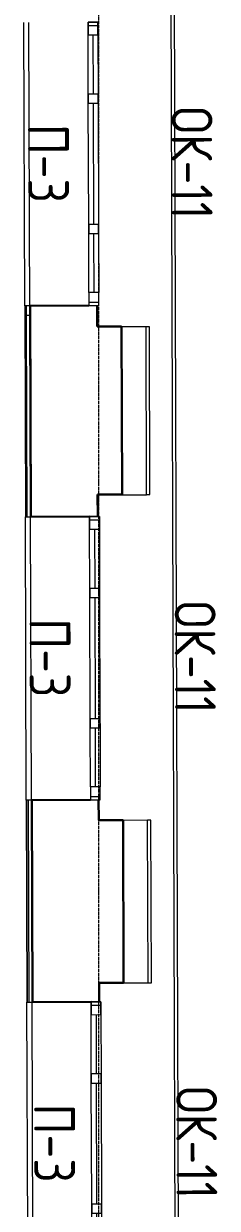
# Model space of a CAD drawing. Header units: millimetres. Extents: x -10178924 to 11692288, y -947381 to 58396.
# Drawn here: x 30089 to 31276, y -69356 to -62080 of the extents above; entities that cross this region are included whole.
import ezdxf

# ---------------------------------------------------------------- set-up
doc = ezdxf.new("R2010")
doc.units = ezdxf.units.MM
doc.linetypes.add('ADSK_Линия сетки', pattern=[25, 20, -2.5, 0, -2.5])
for name, color, linetype, lineweight in [('_ Окна', 7, 'Continuous', 9), ('Марки окон', 7, 'Continuous', 20), ('Окна', 7, 'Continuous', 9), ('Оси', 253, 'Continuous', 9), ('Стены внутренние', 7, 'Continuous', 18), ('Стены наружные', 7, 'Continuous', 18), ('Стены несущие', 7, 'Continuous', 30), ('Стены отделка', 7, 'Continuous', 30), ('Стены штриховка', 7, 'Continuous', 9), ('ШТРИХОВКА', 252, 'Continuous', 15)]:
    doc.layers.add(name, color=color, linetype=linetype, lineweight=lineweight)
doc.styles.add('GOST Common_2', font='GOST_Common.ttf', dxfattribs={"width": 0.9, "height": 250})

# ---------------------------------------------------------------- blocks, each defined once
blk = doc.blocks.new('оси')
at = {"layer": 'Оси', "linetype": 'ADSK_Линия сетки'}
blk.add_line((37050, -2196.5), (37050, 46378), dxfattribs=at)
blk = doc.blocks.new('окно трехпол с фрамугой - 1700-2240_h___нов_ ок-11-2595391-План 1-го этажа')
at = {"layer": '_ Окна', "lineweight": 18}
for p, q in [((-870, 80), (-870, 140)), ((-870, 140), (-790, 140)), ((-790, 80), (-870, 80)), ((-790, 140), (-790, 80)), ((-430, 80), (-430, 140)), ((-430, 140), (-370, 140)), ((-370, 80), (-430, 80)), ((-370, 140), (-370, 80)), ((370, 80), (370, 140)), ((370, 140), (430, 140)), ((430, 80), (370, 80)), ((430, 140), (430, 80)), ((790, 140), (790, 80)), ((870, 140), (790, 140)), ((790, 80), (870, 80)), ((870, 80), (870, 140))]:
    blk.add_line(p, q, dxfattribs=at)
at = {"layer": '_ Окна'}
for p, q in [((-850, 80), (-850, 140)), ((-790, 110), (-430, 110)), ((-370, 110), (370, 110)), ((430, 110), (790, 110)), ((850, 80), (850, 140))]:
    blk.add_line(p, q, dxfattribs=at)
at = {"layer": 'Окна'}
for p, q in [((-870, 140), (-870, 80)), ((-790, 140), (-870, 140)), ((-870, 80), (-790, 80)), ((-790, 140), (-430, 140)), ((-430, 80), (-790, 80)), ((-370, 140), (-430, 140)), ((-430, 80), (-370, 80)), ((-370, 140), (370, 140)), ((370, 80), (-370, 80)), ((430, 140), (370, 140)), ((370, 80), (430, 80)), ((430, 140), (790, 140)), ((790, 80), (430, 80)), ((870, 140), (790, 140)), ((790, 80), (870, 80)), ((870, 80), (870, 140))]:
    blk.add_line(p, q, dxfattribs=at)
blk = doc.blocks.new('1 этаж')
at = {"layer": 'Стены внутренние'}
for p, q in [((30127.3, -38754.4), (30121.3, -36954.4)), ((30127.1, -38694.3), (30107.1, -38694.4)), ((30127.1, -38694.3), (30127.3, -38754.4)), ((30137.1, -41731.5), (30131.4, -39990.6)), ((30146.9, -44713), (30141.2, -42972))]:
    blk.add_line(p, q, dxfattribs=at)
at = {"layer": 'Стены наружные'}
for p, q in [((30990.6, -36720.5), (31020.9, -45928.7)), ((31010.6, -36720.8), (31040.9, -45928.7)), ((30095.1, -38694.4), (30089.3, -36954.4)), ((30105.1, -41730.7), (30099.4, -39990.7)), ((30114.9, -44712.1), (30109.2, -42972.1))]:
    blk.add_line(p, q, dxfattribs=at)
at = {"layer": 'Стены несущие'}
for p, q in [((30489, -38693.2), (30129, -38694.3)), ((30129, -38694.3), (30133, -39990.6)), ((30539.4, -38823.1), (30539, -38693.1)), ((30689.4, -38822.6), (30539.4, -38823.1)), ((30692.6, -39853.8), (30689.4, -38822.6)), ((30542.6, -39854.3), (30692.6, -39853.8)), ((30543, -39989.3), (30542.6, -39854.3)), ((30133, -39990.6), (30493, -39989.5)), ((30498.4, -41729.4), (30138.4, -41730.6)), ((30138.4, -41730.6), (30142.2, -42972)), ((30548.8, -41854.3), (30548.4, -41729.3)), ((30698.8, -41853.8), (30548.8, -41854.3)), ((30701.9, -42852.3), (30698.8, -41853.8)), ((30551.9, -42852.7), (30701.9, -42852.3)), ((30552.2, -42970.7), (30551.9, -42852.7)), ((30142.2, -42972), (30502.2, -42970.9))]:
    blk.add_line(p, q, dxfattribs=at)
at = {"layer": 'Стены отделка', "lineweight": 9}
for p, q in [((30107.1, -38694.4), (30095.1, -38694.4)), ((30095.1, -38694.4), (30099.4, -39990.7)), ((30107.3, -38754.5), (30107.1, -38694.4)), ((30127.3, -38754.4), (30107.3, -38754.5)), ((30131.4, -39990.6), (30127.3, -38754.4)), ((30839.4, -38824), (30689.4, -38824.4)), ((30842.6, -39855.2), (30839.4, -38824)), ((30859.4, -38824.9), (30839.4, -38825)), ((30862.6, -39853.5), (30859.4, -38824.9)), ((30692.6, -39853.8), (30692.6, -39855.7)), ((30692.6, -39855.7), (30842.6, -39855.2)), ((30842.6, -39853.5), (30862.6, -39853.5)), ((30099.4, -39990.7), (30111.4, -39990.6)), ((30111.4, -39990.6), (30131.4, -39990.6)), ((30117.1, -41730.6), (30105.1, -41730.7)), ((30105.1, -41730.7), (30109.2, -42972.1)), ((30137.1, -41730.6), (30117.1, -41730.6)), ((30117.1, -41731.5), (30117.1, -41730.6)), ((30141.2, -42972), (30137.1, -41730.6)), ((30848.8, -41855.2), (30698.8, -41855.7)), ((30868.8, -41853.5), (30848.8, -41853.5)), ((30851.9, -42853.6), (30848.8, -41853.5)), ((30871.9, -42853.5), (30868.8, -41853.5)), ((30701.9, -42852.3), (30701.9, -42854.1)), ((30701.9, -42854.1), (30851.9, -42853.6)), ((30851.9, -42853.5), (30871.9, -42853.5)), ((30109.2, -42972.1), (30141.2, -42972))]:
    blk.add_line(p, q, dxfattribs=at)
at = {"layer": 'Стены штриховка'}
for p, q in [((30097.1, -38694.4), (30101.4, -39990.7)), ((30111.4, -39990.6), (30107.3, -38754.5)), ((30107.1, -41730.7), (30111.2, -42972.1)), ((30117.1, -41731.5), (30121.2, -42972.1))]:
    blk.add_line(p, q, dxfattribs=at)
blk.add_blockref('оси', (-6500.4, -68905))
at = {"layer": 'Окна', "rotation": 270.1776150639597}
for p in [(30406.3, -37823.5), (30415.7, -40859.7), (30424.9, -43841.1)]:
    blk.add_blockref('окно трехпол с фрамугой - 1700-2240_h___нов_ ок-11-2595391-План 1-го этажа', p, dxfattribs=at)
at = {"layer": 'Марки окон', "lineweight": 9, "char_height": 250, "attachment_point": 5, "rotation": 270.17762, "line_spacing_factor": 1.022766, "style": 'GOST Common_2'}
for s, insert, width in [('\\pxqc,t1.8,3.6,5.4,7.2,9,10.8,12.6,14.4,16.2,18,19.8,21.6,23.4,25.2,27,28.8,30.6,32.4,34.2,36,37.8,39.6,41.4,43.2,45,46.8,48.6,50.4,52.2,54,55.8,57.6;{ОК-11}', (31120.8, -37817.5), 750.6), ('\\pxqc,t1.8,3.6,5.4,7.2,9,10.8,12.6,14.4,16.2,18,19.8,21.6,23.4,25.2,27,28.8,30.6,32.4,34.2,36,37.8,39.6,41.4,43.2,45,46.8,48.6,50.4,52.2,54,55.8,57.6;{П-3}', (30240.5, -37820.7), 505.8), ('\\pxqc,t1.8,3.6,5.4,7.2,9,10.8,12.6,14.4,16.2,18,19.8,21.6,23.4,25.2,27,28.8,30.6,32.4,34.2,36,37.8,39.6,41.4,43.2,45,46.8,48.6,50.4,52.2,54,55.8,57.6;{ОК-11}', (31140.3, -40853.7), 750.6), ('\\pxqc,t1.8,3.6,5.4,7.2,9,10.8,12.6,14.4,16.2,18,19.8,21.6,23.4,25.2,27,28.8,30.6,32.4,34.2,36,37.8,39.6,41.4,43.2,45,46.8,48.6,50.4,52.2,54,55.8,57.6;{П-3}', (30249.9, -40856.9), 505.8), ('\\pxqc,t1.8,3.6,5.4,7.2,9,10.8,12.6,14.4,16.2,18,19.8,21.6,23.4,25.2,27,28.8,30.6,32.4,34.2,36,37.8,39.6,41.4,43.2,45,46.8,48.6,50.4,52.2,54,55.8,57.6;{ОК-11}', (31149.6, -43835.1), 750.6), ('\\pxqc,t1.8,3.6,5.4,7.2,9,10.8,12.6,14.4,16.2,18,19.8,21.6,23.4,25.2,27,28.8,30.6,32.4,34.2,36,37.8,39.6,41.4,43.2,45,46.8,48.6,50.4,52.2,54,55.8,57.6;{П-3}', (30278, -43838.3), 505.8)]:
    blk.add_mtext(s, dxfattribs=dict(at, insert=insert, width=width))

msp = doc.modelspace()

# ---------------------------------------------------------------- block references
at = {"layer": 'ШТРИХОВКА'}
msp.add_blockref('1 этаж', (0, -25118), dxfattribs=at)

doc.saveas('drawing.dxf')
